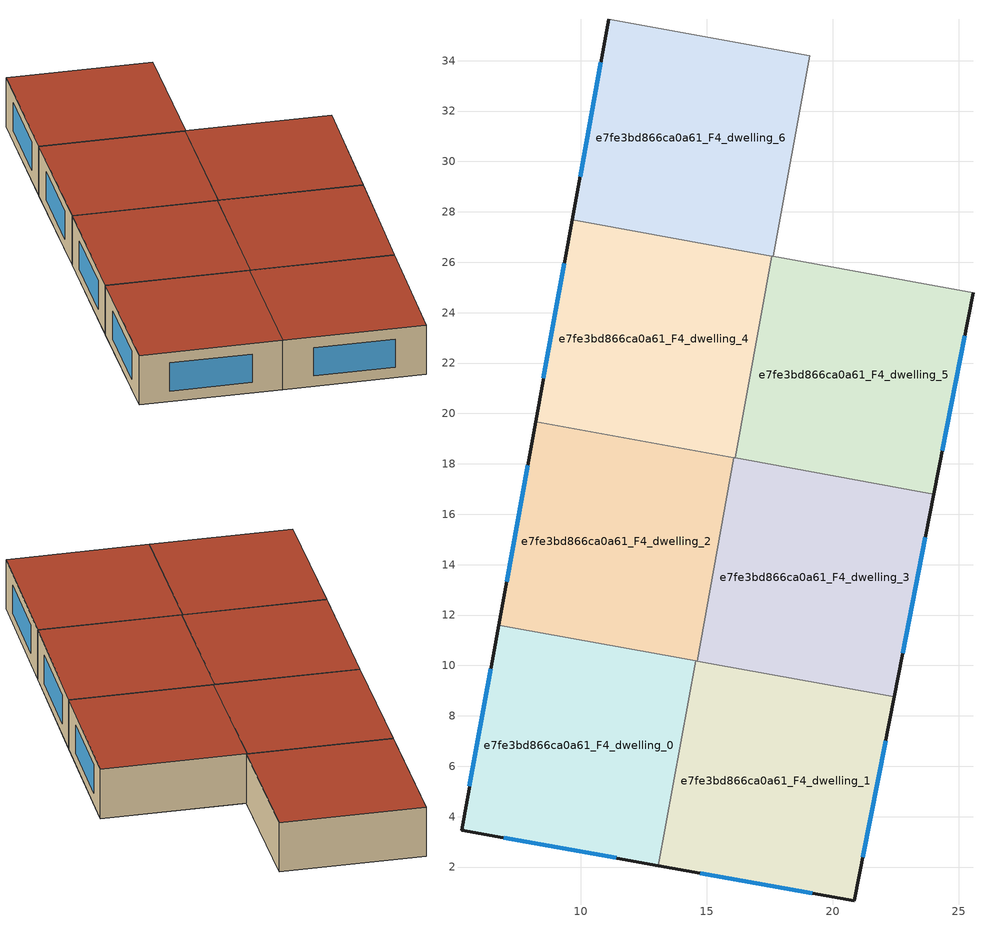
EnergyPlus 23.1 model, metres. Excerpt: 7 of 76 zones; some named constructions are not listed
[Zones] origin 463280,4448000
e7fe3bd866ca0a61_F4_dwelling_0
 floor to e7fe3bd866ca0a61_F3_dwelling_0 (EU_floor_Construction): 14.56,10.18 13.09,2.06 5.27,3.47 6.75,11.6 z12
 wall outside (EU_wall_Construction): 6.75,11.6 5.27,3.47 13.09,2.06 z12:15
 wall to e7fe3bd866ca0a61_F4_dwelling_1 (EU_wall_Construction): 13.09,2.06 14.56,10.18 z12:15
 wall to e7fe3bd866ca0a61_F4_dwelling_2 (EU_wall_Construction): 14.56,10.18 6.75,11.6 z12:15
 window (EU_Window_Construction): 6.95,3.17 11.41,2.36 / 6.43,9.86 5.59,5.21 z12.64:14.36
 roof outside (EU_roof_Construction): 13.09,2.06 14.56,10.18 6.75,11.6 5.27,3.47 z15
e7fe3bd866ca0a61_F4_dwelling_1
 floor to e7fe3bd866ca0a61_F3_dwelling_1 (EU_floor_Construction): 22.44,8.75 20.85,0.66 13.09,2.06 14.56,10.18 z12
 wall outside (EU_wall_Construction): 13.09,2.06 20.85,0.66 22.44,8.75 z12:15
 wall to e7fe3bd866ca0a61_F4_dwelling_3 (EU_wall_Construction): 22.44,8.75 14.62,10.17 z12:15
 wall to e7fe3bd866ca0a61_F4_dwelling_2 (EU_wall_Construction): 14.62,10.17 14.56,10.18 z12:15
 window (EU_Window_Construction): 14.75,1.76 19.19,0.96 / 21.19,2.39 22.1,7.02 z12.64:14.36
 roof outside (EU_roof_Construction): 20.85,0.66 22.44,8.75 14.56,10.18 13.09,2.06 z15
e7fe3bd866ca0a61_F4_dwelling_2
 floor to e7fe3bd866ca0a61_F3_dwelling_2 (EU_floor_Construction): 16.08,18.24 14.62,10.17 6.75,11.6 8.21,19.67 z12
 wall outside (EU_wall_Construction): 8.21,19.67 6.75,11.6 z12:15
 wall to e7fe3bd866ca0a61_F4_dwelling_3 (EU_wall_Construction): 14.62,10.17 16.08,18.24 z12:15
 wall to e7fe3bd866ca0a61_F4_dwelling_4 (EU_wall_Construction): 16.08,18.24 8.21,19.67 z12:15
 window (EU_Window_Construction): 7.9,17.94 7.06,13.33 z12.64:14.36
 roof outside (EU_roof_Construction): 14.62,10.17 16.08,18.24 8.21,19.67 6.75,11.6 z15
e7fe3bd866ca0a61_F4_dwelling_3
 floor to e7fe3bd866ca0a61_F3_dwelling_3 (EU_floor_Construction): 24.01,16.8 22.44,8.75 14.62,10.17 16.08,18.24 z12
 wall outside (EU_wall_Construction): 22.44,8.75 24.01,16.8 z12:15
 wall to e7fe3bd866ca0a61_F4_dwelling_5 (EU_wall_Construction): 24.01,16.8 16.14,18.23 z12:15
 wall to e7fe3bd866ca0a61_F4_dwelling_4 (EU_wall_Construction): 16.14,18.23 16.08,18.24 z12:15
 window (EU_Window_Construction): 22.77,10.48 23.67,15.08 z12.64:14.36
 roof outside (EU_roof_Construction): 22.44,8.75 24.01,16.8 16.08,18.24 14.62,10.17 z15
e7fe3bd866ca0a61_F4_dwelling_4
 floor to e7fe3bd866ca0a61_F3_dwelling_4 (EU_floor_Construction): 17.59,26.24 16.14,18.23 8.21,19.67 9.67,27.68 z12
 wall outside (EU_wall_Construction): 9.67,27.68 8.21,19.67 z12:15
 wall to e7fe3bd866ca0a61_F4_dwelling_5 (EU_wall_Construction): 16.14,18.23 17.59,26.24 z12:15
 wall to e7fe3bd866ca0a61_F4_dwelling_6 (EU_wall_Construction): 17.59,26.24 9.67,27.68 z12:15
 window (EU_Window_Construction): 9.36,25.97 8.52,21.39 z12.64:14.36
 roof outside (EU_roof_Construction): 16.14,18.23 17.59,26.24 9.67,27.68 8.21,19.67 z15
e7fe3bd866ca0a61_F4_dwelling_5
 floor to e7fe3bd866ca0a61_F3_dwelling_5 (EU_floor_Construction): 25.57,24.8 24.01,16.8 16.14,18.23 17.59,26.24 z12
 wall outside (EU_wall_Construction): 24.01,16.8 25.57,24.8 z12:15
 wall to e7fe3bd866ca0a61_F4_dwelling_7 (EU_wall_Construction): 25.57,24.8 17.65,26.23 z12:15
 wall to e7fe3bd866ca0a61_F4_dwelling_6 (EU_wall_Construction): 17.64,26.23 17.59,26.24 z12:15
 window (EU_Window_Construction): 24.34,18.51 25.23,23.08 z12.64:14.36
 roof outside (EU_roof_Construction): 24.01,16.8 25.57,24.8 17.59,26.24 16.14,18.23 z15
e7fe3bd866ca0a61_F4_dwelling_6
 floor to e7fe3bd866ca0a61_F3_dwelling_6 (EU_floor_Construction): 19.09,34.19 17.65,26.23 9.67,27.68 11.11,35.64 z12
 wall outside (EU_wall_Construction): 11.11,35.64 9.67,27.68 z12:15
 wall to e7fe3bd866ca0a61_F4_dwelling_7 (EU_wall_Construction): 17.65,26.23 19.09,34.19 11.11,35.64 z12:15
 window (EU_Window_Construction): 10.8,33.94 9.98,29.39 z12.64:14.36
 roof outside (EU_roof_Construction): 17.65,26.23 19.09,34.19 11.11,35.64 9.67,27.68 z15
[SCHEDULE:FILE] Column Number=1; Rows to Skip at Top=0; Number of Hours of Data=8760; Column Separator=Comma; Interpolate to Timestep=No; Minutes per Item=60; Adjust Schedule for Daylight Savings=Yes
Name | File
EU_Step8_GainSchedule_e7fe3bd866ca0a61_F0_dwelling_7_f000 | ../../schedules/e7fe3bd866ca0a61/e7fe3bd866ca0a61_F0_dwelling_7_f000_gain.csv
EU_Step8_GainSchedule_e7fe3bd866ca0a61_F0_dwelling_8_f000 | ../../schedules/e7fe3bd866ca0a61/e7fe3bd866ca0a61_F0_dwelling_8_f000_gain.csv
EU_Step8_GainSchedule_e7fe3bd866ca0a61_F0_dwelling_9_f000 | ../../schedules/e7fe3bd866ca0a61/e7fe3bd866ca0a61_F0_dwelling_9_f000_gain.csv
EU_Step8_GainSchedule_e7fe3bd866ca0a61_F0_dwelling_10_f000 | ../../schedules/e7fe3bd866ca0a61/e7fe3bd866ca0a61_F0_dwelling_10_f000_gain.csv
EU_Step8_GainSchedule_e7fe3bd866ca0a61_F0_dwelling_11_f000 | ../../schedules/e7fe3bd866ca0a61/e7fe3bd866ca0a61_F0_dwelling_11_f000_gain.csv
EU_Step8_GainSchedule_e7fe3bd866ca0a61_F0_dwelling_12_f000 | ../../schedules/e7fe3bd866ca0a61/e7fe3bd866ca0a61_F0_dwelling_12_f000_gain.csv
EU_Step8_GainSchedule_e7fe3bd866ca0a61_F0_dwelling_13_f000 | ../../schedules/e7fe3bd866ca0a61/e7fe3bd866ca0a61_F0_dwelling_13_f000_gain.csv
EU_Step8_GainSchedule_e7fe3bd866ca0a61_F0_dwelling_14_f000 | ../../schedules/e7fe3bd866ca0a61/e7fe3bd866ca0a61_F0_dwelling_14_f000_gain.csv
EU_Step8_GainSchedule_e7fe3bd866ca0a61_F0_dwelling_15_f000 | ../../schedules/e7fe3bd866ca0a61/e7fe3bd866ca0a61_F0_dwelling_15_f000_gain.csv
EU_Step8_GainSchedule_e7fe3bd866ca0a61_F1_dwelling_0_f000 | ../../schedules/e7fe3bd866ca0a61/e7fe3bd866ca0a61_F1_dwelling_0_f000_gain.csv
EU_Step8_GainSchedule_e7fe3bd866ca0a61_F1_dwelling_1_f000 | ../../schedules/e7fe3bd866ca0a61/e7fe3bd866ca0a61_F1_dwelling_1_f000_gain.csv
EU_Step8_GainSchedule_e7fe3bd866ca0a61_F1_dwelling_2_f000 | ../../schedules/e7fe3bd866ca0a61/e7fe3bd866ca0a61_F1_dwelling_2_f000_gain.csv
EU_Step8_GainSchedule_e7fe3bd866ca0a61_F1_dwelling_3_f000 | ../../schedules/e7fe3bd866ca0a61/e7fe3bd866ca0a61_F1_dwelling_3_f000_gain.csv
EU_Step8_GainSchedule_e7fe3bd866ca0a61_F1_dwelling_4_f000 | ../../schedules/e7fe3bd866ca0a61/e7fe3bd866ca0a61_F1_dwelling_4_f000_gain.csv
EU_Step8_GainSchedule_e7fe3bd866ca0a61_F1_dwelling_5_f000 | ../../schedules/e7fe3bd866ca0a61/e7fe3bd866ca0a61_F1_dwelling_5_f000_gain.csv
EU_Step8_GainSchedule_e7fe3bd866ca0a61_F1_dwelling_6_f000 | ../../schedules/e7fe3bd866ca0a61/e7fe3bd866ca0a61_F1_dwelling_6_f000_gain.csv
EU_Step8_GainSchedule_e7fe3bd866ca0a61_F1_dwelling_7_f000 | ../../schedules/e7fe3bd866ca0a61/e7fe3bd866ca0a61_F1_dwelling_7_f000_gain.csv
EU_Step8_GainSchedule_e7fe3bd866ca0a61_F1_dwelling_8_f000 | ../../schedules/e7fe3bd866ca0a61/e7fe3bd866ca0a61_F1_dwelling_8_f000_gain.csv
EU_Step8_GainSchedule_e7fe3bd866ca0a61_F1_dwelling_9_f000 | ../../schedules/e7fe3bd866ca0a61/e7fe3bd866ca0a61_F1_dwelling_9_f000_gain.csv
EU_Step8_GainSchedule_e7fe3bd866ca0a61_F1_dwelling_10_f000 | ../../schedules/e7fe3bd866ca0a61/e7fe3bd866ca0a61_F1_dwelling_10_f000_gain.csv
EU_Step8_GainSchedule_e7fe3bd866ca0a61_F1_dwelling_11_f000 | ../../schedules/e7fe3bd866ca0a61/e7fe3bd866ca0a61_F1_dwelling_11_f000_gain.csv
EU_Step8_GainSchedule_e7fe3bd866ca0a61_F1_dwelling_12_f000 | ../../schedules/e7fe3bd866ca0a61/e7fe3bd866ca0a61_F1_dwelling_12_f000_gain.csv
EU_Step8_GainSchedule_e7fe3bd866ca0a61_F1_dwelling_13_f000 | ../../schedules/e7fe3bd866ca0a61/e7fe3bd866ca0a61_F1_dwelling_13_f000_gain.csv
EU_Step8_GainSchedule_e7fe3bd866ca0a61_F1_dwelling_14_f000 | ../../schedules/e7fe3bd866ca0a61/e7fe3bd866ca0a61_F1_dwelling_14_f000_gain.csv
